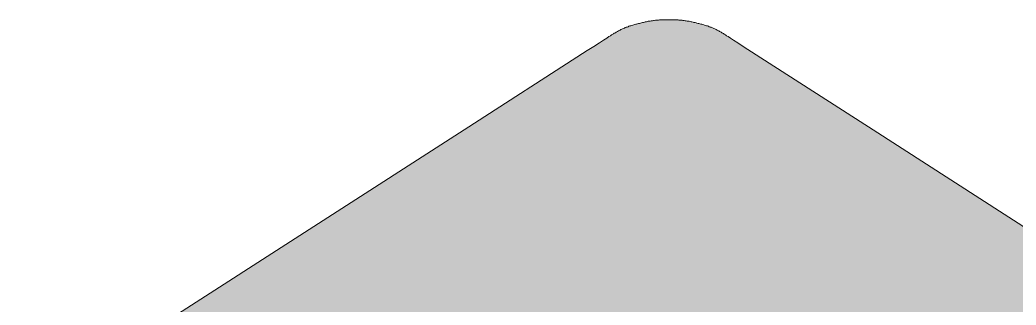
# Model space of a CAD drawing. Units: millimetres at full size, sheet at 1:100. Extents: x -138278 to 134990, y -16593 to 30671.
# Drawn here: x -9258.3 to -8893.8, y 23103 to 23207.3 of the extents above; entities that cross this region are included whole.
import ezdxf

# ---------------------------------------------------------------- set-up
doc = ezdxf.new("R2010")
doc.units = ezdxf.units.MM
doc.header["$LTSCALE"] = 100
doc.layers.add('F-0_枠', color=134, linetype='Continuous', lineweight=18)
doc.layers.add('F-9_可能範囲', color=9, linetype='Continuous')

msp = doc.modelspace()

# ---------------------------------------------------------------- linework, layer by layer
at = {"layer": 'F-0_枠'}
for points in [[(-9033.4, 23205.6), (-9033, 23205.7), (-9032.7, 23205.8), (-9032.3, 23205.9), (-9032, 23206), (-9031.6, 23206), (-9031.3, 23206.1), (-9030.9, 23206.2), (-9030.5, 23206.3), (-9030.2, 23206.4), (-9029.8, 23206.5), (-9029.5, 23206.6), (-9029.1, 23206.6), (-9028.8, 23206.7), (-9028.4, 23206.8), (-9028, 23206.9), (-9027.7, 23206.9), (-9027.3, 23207), (-9026.9, 23207), (-9026.5, 23207.1), (-9026.2, 23207.1), (-9025.8, 23207.2), (-9025.4, 23207.2), (-9025, 23207.2), (-9024.7, 23207.2), (-9024.3, 23207.3), (-9023.9, 23207.3), (-9023.5, 23207.3), (-9023.2, 23207.3), (-9022.8, 23207.3), (-9022.4, 23207.3), (-9022, 23207.3), (-9021.7, 23207.3), (-9021.3, 23207.3), (-9020.9, 23207.3), (-9020.5, 23207.3), (-9020.2, 23207.3), (-9019.8, 23207.3), (-9019.4, 23207.3), (-9019, 23207.3)], [(-9033.4, 23205.6), (-9033, 23205.7), (-9032.7, 23205.8), (-9032.3, 23205.9), (-9032, 23206), (-9031.6, 23206), (-9031.3, 23206.1), (-9030.9, 23206.2), (-9030.5, 23206.3), (-9030.2, 23206.4), (-9029.8, 23206.5), (-9029.5, 23206.6), (-9029.1, 23206.6), (-9028.8, 23206.7), (-9028.4, 23206.8), (-9028, 23206.9), (-9027.7, 23206.9), (-9027.3, 23207), (-9026.9, 23207), (-9026.5, 23207.1), (-9026.2, 23207.1), (-9025.8, 23207.2), (-9025.4, 23207.2), (-9025, 23207.2), (-9024.7, 23207.2), (-9024.3, 23207.3), (-9023.9, 23207.3), (-9023.5, 23207.3), (-9023.2, 23207.3), (-9022.8, 23207.3), (-9022.4, 23207.3), (-9022, 23207.3), (-9021.7, 23207.3), (-9021.3, 23207.3), (-9020.9, 23207.3), (-9020.5, 23207.3), (-9020.2, 23207.3), (-9019.8, 23207.3), (-9019.4, 23207.3), (-9019, 23207.3)], [(-9019, 23207.3), (-9018.7, 23207.3), (-9018.3, 23207.3), (-9017.9, 23207.3), (-9017.5, 23207.3), (-9017.2, 23207.2), (-9016.8, 23207.2), (-9016.4, 23207.2), (-9016, 23207.2), (-9015.7, 23207.1), (-9015.3, 23207.1), (-9014.9, 23207), (-9014.5, 23207), (-9014.2, 23206.9), (-9013.8, 23206.9), (-9013.4, 23206.8), (-9013.1, 23206.7), (-9012.7, 23206.6), (-9012.4, 23206.6), (-9012, 23206.5), (-9011.7, 23206.4), (-9011.3, 23206.3), (-9010.9, 23206.2), (-9010.6, 23206.1), (-9010.2, 23206), (-9009.9, 23206), (-9009.5, 23205.9), (-9009.2, 23205.8), (-9008.8, 23205.7), (-9008.5, 23205.6), (-9008.1, 23205.5), (-9007.8, 23205.4), (-9007.4, 23205.3), (-9007.1, 23205.2), (-9006.7, 23205.1), (-9006.4, 23205), (-9006.1, 23204.8), (-9005.7, 23204.7), (-9005.4, 23204.6), (-9005.1, 23204.5)], [(-9019, 23207.3), (-9018.7, 23207.3), (-9018.3, 23207.3), (-9017.9, 23207.3), (-9017.5, 23207.3), (-9017.2, 23207.2), (-9016.8, 23207.2), (-9016.4, 23207.2), (-9016, 23207.2), (-9015.7, 23207.1), (-9015.3, 23207.1), (-9014.9, 23207), (-9014.5, 23207), (-9014.2, 23206.9), (-9013.8, 23206.9), (-9013.4, 23206.8), (-9013.1, 23206.7), (-9012.7, 23206.6), (-9012.4, 23206.6), (-9012, 23206.5), (-9011.7, 23206.4), (-9011.3, 23206.3), (-9010.9, 23206.2), (-9010.6, 23206.1), (-9010.2, 23206), (-9009.9, 23206), (-9009.5, 23205.9), (-9009.2, 23205.8), (-9008.8, 23205.7), (-9008.5, 23205.6), (-9008.1, 23205.5), (-9007.8, 23205.4), (-9007.4, 23205.3), (-9007.1, 23205.2), (-9006.7, 23205.1), (-9006.4, 23205), (-9006.1, 23204.8), (-9005.7, 23204.7), (-9005.4, 23204.6), (-9005.1, 23204.5)], [(-9204, 23097.5), (-9095.8, 23167.1), (-9050.7, 23196.1), (-9048.3, 23197.6), (-9046.3, 23198.9), (-9044.8, 23199.9), (-9043.6, 23200.6), (-9042.8, 23201.2), (-9042.2, 23201.5), (-9041.8, 23201.8), (-9041.5, 23202), (-9041.3, 23202.1), (-9041.2, 23202.2), (-9041, 23202.3), (-9040.9, 23202.4), (-9040.7, 23202.5), (-9040.4, 23202.6), (-9040.2, 23202.8), (-9039.9, 23202.9), (-9039.6, 23203.1), (-9039.3, 23203.3), (-9039, 23203.4), (-9038.7, 23203.6), (-9038.4, 23203.8), (-9038.1, 23203.9), (-9037.8, 23204.1), (-9037.5, 23204.2), (-9037.1, 23204.3), (-9036.8, 23204.5), (-9036.5, 23204.6), (-9036.1, 23204.7), (-9035.8, 23204.8), (-9035.5, 23205), (-9035.1, 23205.1), (-9034.8, 23205.2), (-9034.4, 23205.3), (-9034.1, 23205.4), (-9033.7, 23205.5), (-9033.4, 23205.6)], [(-9204, 23097.5), (-9095.8, 23167.1), (-9050.7, 23196.1), (-9048.3, 23197.6), (-9046.3, 23198.9), (-9044.8, 23199.9), (-9043.6, 23200.6), (-9042.8, 23201.2), (-9042.2, 23201.5), (-9041.8, 23201.8), (-9041.5, 23202), (-9041.3, 23202.1), (-9041.2, 23202.2), (-9041, 23202.3), (-9040.9, 23202.4), (-9040.7, 23202.5), (-9040.4, 23202.6), (-9040.2, 23202.8), (-9039.9, 23202.9), (-9039.6, 23203.1), (-9039.3, 23203.3), (-9039, 23203.4), (-9038.7, 23203.6), (-9038.4, 23203.8), (-9038.1, 23203.9), (-9037.8, 23204.1), (-9037.5, 23204.2), (-9037.1, 23204.3), (-9036.8, 23204.5), (-9036.5, 23204.6), (-9036.1, 23204.7), (-9035.8, 23204.8), (-9035.5, 23205), (-9035.1, 23205.1), (-9034.8, 23205.2), (-9034.4, 23205.3), (-9034.1, 23205.4), (-9033.7, 23205.5), (-9033.4, 23205.6)], [(-9005.1, 23204.5), (-9004.7, 23204.3), (-9004.4, 23204.2), (-9004.1, 23204.1), (-9003.8, 23203.9), (-9003.5, 23203.8), (-9003.2, 23203.6), (-9002.9, 23203.4), (-9002.6, 23203.3), (-9002.3, 23203.1), (-9002, 23202.9), (-9001.7, 23202.8), (-9001.5, 23202.6), (-9001.3, 23202.5), (-9001.1, 23202.4), (-9000.9, 23202.3), (-9000.7, 23202.2), (-9000.6, 23202.1), (-9000.4, 23202), (-9000.2, 23201.8), (-8999.8, 23201.5), (-8999.2, 23201.2), (-8998.3, 23200.6), (-8997.2, 23199.9), (-8995.6, 23198.9), (-8993.7, 23197.6), (-8946.1, 23167.1), (-8837.9, 23097.5)], [(-9005.1, 23204.5), (-9004.7, 23204.3), (-9004.4, 23204.2), (-9004.1, 23204.1), (-9003.8, 23203.9), (-9003.5, 23203.8), (-9003.2, 23203.6), (-9002.9, 23203.4), (-9002.6, 23203.3), (-9002.3, 23203.1), (-9002, 23202.9), (-9001.7, 23202.8), (-9001.5, 23202.6), (-9001.3, 23202.5), (-9001.1, 23202.4), (-9000.9, 23202.3), (-9000.7, 23202.2), (-9000.6, 23202.1), (-9000.4, 23202), (-9000.2, 23201.8), (-8999.8, 23201.5), (-8999.2, 23201.2), (-8998.3, 23200.6), (-8997.2, 23199.9), (-8995.6, 23198.9), (-8993.7, 23197.6), (-8946.1, 23167.1), (-8837.9, 23097.5)]]:
    msp.add_lwpolyline(points, dxfattribs=at)
at = {"layer": 'F-9_可能範囲'}
for points in [[(-9258.3, 23062.6), (-9016.8, 23207.2), (-9017.5, 23207.3)], [(-9258.3, 23062.6), (-9017.5, 23207.3), (-9018.3, 23207.3)], [(-9258.3, 23062.6), (-9018.3, 23207.3), (-9018.7, 23207.3)], [(-9258.3, 23062.6), (-9018.7, 23207.3), (-9019.4, 23207.3)], [(-9258.3, 23062.6), (-9019.4, 23207.3), (-9020.2, 23207.3)], [(-9258.3, 23062.6), (-9020.2, 23207.3), (-9020.9, 23207.3)], [(-9258.3, 23062.6), (-9020.9, 23207.3), (-9021.3, 23207.3)], [(-9258.3, 23062.6), (-9021.3, 23207.3), (-9022.1, 23207.3)], [(-9258.3, 23062.6), (-9022.1, 23207.3), (-9022.8, 23207.3)], [(-9258.3, 23062.6), (-9022.8, 23207.3), (-9023.2, 23207.3)], [(-9258.3, 23062.6), (-9023.2, 23207.3), (-9023.9, 23207.3)], [(-9258.3, 23062.6), (-9023.9, 23207.3), (-9024.7, 23207.2)], [(-9258.3, 23062.6), (-9015.7, 23207.1), (-9016.4, 23207.2)], [(-9258.3, 23062.6), (-9016.4, 23207.2), (-9016.8, 23207.2)], [(-9258.3, 23062.6), (-9024.7, 23207.2), (-9025.4, 23207.2)], [(-9258.3, 23062.6), (-9025.4, 23207.2), (-9026.2, 23207.1)], [(-9258.3, 23062.6), (-9014.6, 23207), (-9015.3, 23207.1)], [(-9258.3, 23062.6), (-9015.3, 23207.1), (-9015.7, 23207.1)], [(-9258.3, 23062.6), (-9026.2, 23207.1), (-9027.3, 23207)], [(-9258.3, 23062.6), (-9013.8, 23206.9), (-9014.6, 23207)], [(-9258.3, 23062.6), (-9027.3, 23207), (-9028, 23206.9)], [(-9258.3, 23062.6), (-9013.1, 23206.7), (-9013.8, 23206.9)], [(-9258.3, 23062.6), (-9028, 23206.9), (-9028.8, 23206.7)], [(-9258.3, 23062.6), (-9012.4, 23206.6), (-9013.1, 23206.7)], [(-9258.3, 23062.6), (-9028.8, 23206.7), (-9029.5, 23206.6)], [(-9258.3, 23062.6), (-9011.7, 23206.4), (-9012.4, 23206.6)], [(-9258.3, 23062.6), (-9029.5, 23206.6), (-9030.2, 23206.4)], [(-9258.3, 23062.6), (-9011.3, 23206.3), (-9011.7, 23206.4)], [(-9258.3, 23062.6), (-9030.2, 23206.4), (-9030.9, 23206.2)], [(-9258.3, 23062.6), (-9010.6, 23206.1), (-9011.3, 23206.3)], [(-9258.3, 23062.6), (-9030.9, 23206.2), (-9031.6, 23206)], [(-9258.3, 23062.6), (-9009.9, 23206), (-9010.6, 23206.1)], [(-9258.3, 23062.6), (-9009.6, 23205.9), (-9009.9, 23206)], [(-9258.3, 23062.6), (-9031.6, 23206), (-9032.3, 23205.9)], [(-9258.3, 23062.6), (-9009.2, 23205.8), (-9009.6, 23205.9)], [(-9258.3, 23062.6), (-9032.3, 23205.9), (-9033.4, 23205.6)], [(-9258.3, 23062.6), (-9008.8, 23205.7), (-9009.2, 23205.8)], [(-9258.3, 23062.6), (-9008.5, 23205.6), (-9008.8, 23205.7)], [(-9258.3, 23062.6), (-9008.1, 23205.5), (-9008.5, 23205.6)], [(-9258.3, 23062.6), (-9033.4, 23205.6), (-9033.7, 23205.5)], [(-9258.3, 23062.6), (-9007.8, 23205.4), (-9008.1, 23205.5)], [(-9258.3, 23062.6), (-9033.7, 23205.5), (-9034.8, 23205.2)], [(-9258.3, 23062.6), (-9007.1, 23205.2), (-9007.8, 23205.4)], [(-9258.3, 23062.6), (-9006.8, 23205.1), (-9007.1, 23205.2)], [(-9258.3, 23062.6), (-9034.8, 23205.2), (-9035.1, 23205.1)], [(-9258.3, 23062.6), (-9006.4, 23205), (-9006.8, 23205.1)], [(-9258.3, 23062.6), (-9035.1, 23205.1), (-9035.8, 23204.9)], [(-9258.3, 23062.6), (-9006.1, 23204.9), (-9006.4, 23205)], [(-9258.3, 23062.6), (-9005.7, 23204.7), (-9006.1, 23204.9)], [(-9258.3, 23062.6), (-9035.8, 23204.9), (-9036.8, 23204.5)], [(-9258.3, 23062.6), (-9005.4, 23204.6), (-9005.7, 23204.7)], [(-9258.3, 23062.6), (-9005.1, 23204.5), (-9005.4, 23204.6)], [(-9258.3, 23062.6), (-9004.8, 23204.3), (-9005.1, 23204.5)], [(-9258.3, 23062.6), (-9036.8, 23204.5), (-9037.5, 23204.2)], [(-9258.3, 23062.6), (-9004.1, 23204.1), (-9004.8, 23204.3)], [(-9258.3, 23062.6), (-9037.5, 23204.2), (-9038.1, 23203.9)], [(-9258.3, 23062.6), (-9003.5, 23203.8), (-9004.1, 23204.1)], [(-9258.3, 23062.6), (-9038.1, 23203.9), (-9039.1, 23203.4)], [(-9258.3, 23062.6), (-9003.2, 23203.6), (-9003.5, 23203.8)], [(-9258.3, 23062.6), (-9002.9, 23203.4), (-9003.2, 23203.6)], [(-9258.3, 23062.6), (-9002.6, 23203.3), (-9002.9, 23203.4)], [(-9258.3, 23062.6), (-9039.1, 23203.4), (-9039.7, 23203.1)], [(-9258.3, 23062.6), (-9002.3, 23203.1), (-9002.6, 23203.3)], [(-9258.3, 23062.6), (-9002, 23203), (-9002.3, 23203.1)], [(-9258.3, 23062.6), (-9039.7, 23203.1), (-9040.7, 23202.5)], [(-9258.3, 23062.6), (-9001.8, 23202.8), (-9002, 23203)], [(-9258.3, 23062.6), (-9001.5, 23202.6), (-9001.8, 23202.8)], [(-9258.3, 23062.6), (-9001.3, 23202.5), (-9001.5, 23202.6)], [(-9258.3, 23062.6), (-9001.1, 23202.4), (-9001.3, 23202.5)], [(-9258.3, 23062.6), (-9040.7, 23202.5), (-9041.4, 23202.1)], [(-9258.3, 23062.6), (-9000.7, 23202.2), (-9001.1, 23202.4)], [(-9258.3, 23062.6), (-9000.4, 23202), (-9000.7, 23202.2)], [(-9258.3, 23062.6), (-9041.4, 23202.1), (-9041.8, 23201.8)], [(-9258.3, 23062.6), (-9000.2, 23201.8), (-9000.4, 23202)], [(-9258.3, 23062.6), (-8999.8, 23201.6), (-9000.2, 23201.8)], [(-9258.3, 23062.6), (-9041.8, 23201.8), (-9042.8, 23201.2)], [(-9258.3, 23062.6), (-8998.4, 23200.6), (-8999.8, 23201.6)], [(-9258.3, 23062.6), (-9042.8, 23201.2), (-9043.6, 23200.6)], [(-9258.3, 23062.6), (-8997.2, 23199.9), (-8998.4, 23200.6)], [(-9258.3, 23062.6), (-9043.6, 23200.6), (-9044.8, 23199.9)], [(-9258.3, 23062.6), (-8995.7, 23198.9), (-8997.2, 23199.9)], [(-9258.3, 23062.6), (-9044.8, 23199.9), (-9046.3, 23198.9)], [(-9258.3, 23062.6), (-8993.7, 23197.6), (-8995.7, 23198.9)], [(-9258.3, 23062.6), (-9046.3, 23198.9), (-9048.3, 23197.6)], [(-9258.3, 23062.6), (-8788.4, 23065.6), (-8993.7, 23197.6)], [(-9258.3, 23062.6), (-9048.3, 23197.6), (-9050.7, 23196.1)], [(-9258.3, 23062.6), (-9050.7, 23196.1), (-9204, 23097.5)]]:
    msp.add_solid(points, dxfattribs=at)

doc.saveas('drawing.dxf')
